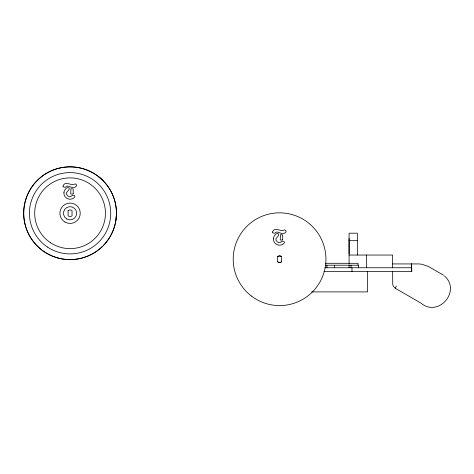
<?xml version="1.0" encoding="UTF-8"?>
<svg xmlns="http://www.w3.org/2000/svg" width="474" height="474" viewBox="0 0 474 474"><rect width="100%" height="100%" fill="white"/><g stroke="black" fill="none" stroke-linecap="round" stroke-linejoin="round"><path stroke-width="0.71" d="M349.083 267.751L349.083 264.925M349.083 263.514L349.083 233.19L357.343 233.19L357.343 255.042M366.384 267.751L366.384 255.042M324.003 271.561L411.705 271.561L411.598 263.935M116.047 219.308L116.444 213.253A46.375 46.375 0 0 0 46.885 173.093A46.375 46.375 0 0 0 46.885 253.412A46.375 46.375 0 0 0 116.444 213.253M324.903 267.751L411.272 267.751L411.521 263.935M444.499 276.016C461.534 290.923 438.409 317.811 421.119 303.2L395.186 288.228L396.46 286.029M277.93 256.369L277.604 256.624L277.604 261.767L277.93 262.015A3.282 3.282 0 0 0 281.212 262.015L281.544 261.767L281.544 256.624L281.212 256.369M349.083 240.668L357.343 240.668M349.083 255.042L392.65 255.042L392.65 267.751M325.65 263.301L358.024 263.301L358.024 265.209M392.65 263.935L418.933 263.935L422.067 264.279L428.419 266.477L443.611 275.252M325.65 265.209L358.628 265.209L358.628 267.751M311.59 291.889L367.593 291.889L367.593 271.561M395.186 288.228L393.39 286.332L392.733 284.637L392.65 271.561M98.302 176.464L102.864 180.464M411.705 267.751L411.705 271.561M351.992 267.751L351.992 271.561M351.009 265.209L351.009 267.751M349.083 238.529L349.083 253.774M334.561 265.209L334.561 267.751M326.936 265.209L326.936 267.751M277.93 256.333A3.282 3.282 0 0 1 281.212 256.333M281.509 261.695A3.176 3.176 0 0 1 279.986 262.323L279.156 262.323A3.176 3.176 0 0 1 277.64 261.695M277.64 256.653A3.176 3.176 0 0 1 281.509 256.653M81.421 258.176A46.375 46.375 0 0 1 23.896 208.951A46.375 46.375 0 0 1 89.468 171.09A46.375 46.375 0 0 1 103.338 245.526M102.384 246.474A46.375 46.375 0 0 1 82.073 258.004M73.227 193.392L72.635 194.216L70.733 193.949L70.928 188.67L73.156 188.919L73.227 193.392M282.723 239.352L282.137 240.176L280.235 239.909L280.43 234.63L282.658 234.879L282.723 239.352M63.931 192.616C63.415 196.817 68.013 200.389 71.953 198.914C72.96 198.464 75.941 197.113 74.614 195.768C72.569 193.356 70.395 198.95 67.829 195.875C63.54 192.598 69.998 190.749 69.245 188C67.29 185.927 63.818 190.364 63.931 192.616M273.433 238.576C272.911 242.777 277.515 246.35 281.455 244.874C282.463 244.424 285.443 243.073 284.116 241.728C282.066 239.317 279.891 244.91 277.331 241.835C273.042 238.558 279.494 236.71 278.742 233.96C276.786 231.887 273.314 236.325 273.433 238.576M62.971 186.116C62.989 187.064 64.482 187.289 65.252 187.307C67.243 184.113 70.816 188.107 73.648 187.461C76.065 187.668 78.216 184.552 75.07 183.853C71.55 186.679 65.24 179.996 62.971 186.116M272.467 232.076C272.491 233.024 273.984 233.249 274.748 233.267C276.739 230.074 280.312 234.067 283.15 233.421C285.561 233.629 287.718 230.512 284.572 229.813C281.052 232.639 274.742 225.956 272.467 232.076M68.434 210.409L68.102 210.663L68.102 215.806L68.434 216.055A3.282 3.282 0 0 0 71.716 216.055L72.042 215.806L72.042 210.663L71.716 210.409A3.282 3.282 0 0 0 68.434 210.409M251.344 296.001A46.375 46.375 0 0 0 325.549 265.268A46.375 46.375 0 0 0 261.826 216.369A46.375 46.375 0 0 0 251.344 296.001M47.483 247.055A40.657 40.657 0 0 0 110.643 215.913A40.657 40.657 0 0 0 52.093 176.79A40.657 40.657 0 0 0 47.483 247.055M66.769 218.976A6.606 6.606 0 0 0 76.681 213.253A6.606 6.606 0 0 0 66.769 207.535A6.606 6.606 0 0 0 66.769 218.976M50.422 242.664A35.372 35.372 0 0 0 105.37 215.569A35.372 35.372 0 0 0 54.427 181.53A35.372 35.372 0 0 0 50.422 242.664M64.991 222.057A10.161 10.161 0 0 0 80.236 213.253A10.161 10.161 0 0 0 64.991 204.454A10.161 10.161 0 0 0 64.991 222.057"/></g></svg>
